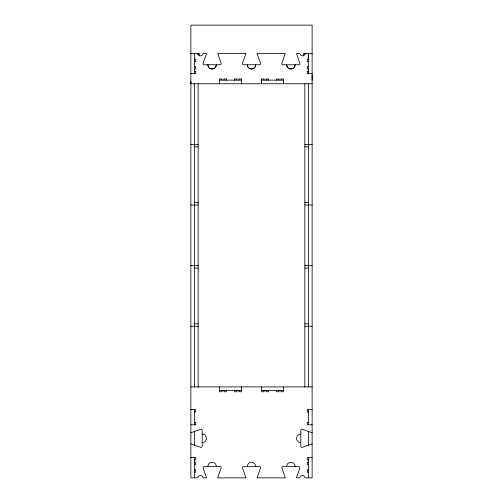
<?xml version="1.0" encoding="UTF-8"?>
<svg xmlns="http://www.w3.org/2000/svg" width="503" height="503" viewBox="0 0 503 503"><rect width="100%" height="100%" fill="white"/><g stroke="black" fill="none" stroke-linecap="round" stroke-linejoin="round"><path stroke-width="0.75" d="M190.87 81.234L190.87 83.756L312.13 83.756M261.604 80.122L261.604 83.756L261.604 78.908L264.031 78.908L264.031 80.122M312.13 80.122L312.13 74.865M312.13 53.444L312.13 25.15L190.87 25.15L190.87 477.85L197.063 477.85A1.213 1.213 0 0 0 198.207 477.039A2.427 2.427 0 0 1 202.784 477.039A1.213 1.213 0 0 0 203.922 477.85L206.481 477.85A1.213 1.213 0 0 0 206.431 477.504L203.017 467.746A1.213 1.213 0 0 1 204.231 466.533L219.993 466.533A1.213 1.213 0 0 1 221.207 467.746L217.793 477.504A1.213 1.213 0 0 0 217.742 477.85L245.873 477.85A1.213 1.213 0 0 0 245.822 477.504L242.408 467.746A1.213 1.213 0 0 1 243.615 466.533L259.385 466.533A1.213 1.213 0 0 1 260.592 467.746L257.178 477.504A1.213 1.213 0 0 0 257.127 477.85L285.258 477.85A1.213 1.213 0 0 0 285.207 477.504L281.793 467.746A1.213 1.213 0 0 1 283.007 466.533L298.769 466.533A1.213 1.213 0 0 1 299.983 467.746L296.569 477.504A1.213 1.213 0 0 0 296.519 477.85L299.078 477.85A1.213 1.213 0 0 0 300.216 477.039A2.427 2.427 0 0 1 304.793 477.039A1.213 1.213 0 0 0 305.937 477.85L312.13 477.85L312.13 53.444L303.642 53.444L303.642 55.871M215.642 67.119L216.353 64.761A4.244 4.244 0 0 1 212.109 69.005L209.619 68.194M255.027 67.119L255.744 64.761A4.244 4.244 0 0 1 251.5 69.005L249.004 68.194M294.418 67.119L295.135 64.761A4.244 4.244 0 0 1 290.885 69.005L288.395 68.194M214.605 68.194L212.109 69.005A4.244 4.244 0 0 1 207.865 64.761L208.582 67.119M253.996 68.194L251.5 69.005A4.244 4.244 0 0 1 247.256 64.761L247.973 67.119M293.381 68.194L290.891 69.005A4.244 4.244 0 0 1 286.641 64.761L287.358 67.119M305.937 53.444L304.793 54.255A2.427 2.427 0 0 1 300.216 54.255L299.436 53.5L296.519 53.444A1.22 1.22 0 0 0 296.569 53.79L299.983 63.548A1.213 1.213 0 0 1 298.769 64.761L283.007 64.761A1.213 1.213 0 0 1 281.793 63.548L285.207 53.79A1.213 1.213 0 0 0 285.258 53.444L257.127 53.444A1.22 1.22 0 0 0 257.178 53.79L260.592 63.548A1.213 1.213 0 0 1 259.385 64.761L243.615 64.761A1.213 1.213 0 0 1 242.408 63.548L245.822 53.79A1.22 1.22 0 0 0 245.873 53.444L217.742 53.444A1.22 1.22 0 0 0 217.793 53.79L221.207 63.548A1.213 1.213 0 0 1 219.993 64.761L204.231 64.761A1.213 1.213 0 0 1 203.017 63.548L206.431 53.79A1.22 1.22 0 0 0 206.481 53.444L203.564 53.5L202.784 54.255A2.427 2.427 0 0 1 198.207 54.255L197.063 53.444M190.87 53.444L199.358 53.444L199.358 55.871M194.51 59.103L195.724 59.103L195.724 61.529L194.334 61.529M308.666 61.529L307.276 61.529L307.276 59.103L308.49 59.103L308.49 53.444L308.49 73.652M194.334 66.578L195.724 66.578L195.724 69.005L194.51 69.005M308.666 66.578L307.276 66.578L307.276 69.005L308.49 69.005M194.51 71.231L195.724 71.231L195.724 73.652L190.87 73.652M308.49 71.231L307.276 71.231L307.276 73.652L312.13 73.652M219.566 80.122L241.723 80.122M261.277 80.122L283.434 80.122L283.434 83.756L283.434 78.908L281.007 78.908L281.007 80.122M190.87 144.386L198.144 144.386M304.856 144.386L312.13 144.386M194.51 146.813L198.144 146.813M304.856 146.813L308.49 146.813M194.51 202.59L198.144 202.59M304.856 202.59L308.49 202.59M190.87 205.017L198.144 205.017M304.856 205.017L312.13 205.017M190.87 265.647L198.144 265.647M304.856 265.647L312.13 265.647M194.51 268.074L198.144 268.074M304.856 268.074L308.49 268.074M194.51 323.85L198.144 323.85M304.856 323.85L308.49 323.85M190.87 326.277L198.144 326.277M304.856 326.277L312.13 326.277M190.87 386.908L312.13 386.908M219.566 390.542L241.396 390.542M261.604 390.542L283.434 390.542M190.87 409.643L195.724 409.643L195.724 412.064L194.51 412.064M312.13 409.643L307.276 409.643L307.276 412.064L308.49 412.064M194.51 422.375L195.724 422.375L195.724 424.796L190.87 424.796M308.49 422.375L307.276 422.375L307.276 424.796L312.13 424.796M190.87 457.642L195.724 457.642L195.724 460.063L194.51 460.063M312.13 457.642L307.276 457.642L307.276 460.063L308.49 460.063M194.51 462.288L195.724 462.288L195.724 464.715L194.334 464.715M308.49 462.288L307.276 462.288L307.276 464.715L308.666 464.715M194.334 469.764L195.724 469.764L195.724 472.191L194.51 472.191M308.666 469.764L307.276 469.764L307.276 472.191L308.49 472.191M308.49 83.756L308.49 386.908M308.49 409.643L308.49 424.796M308.49 431.115L308.49 445.193M308.49 457.642L308.49 477.85M304.856 53.444L304.856 54.827M304.856 83.756L304.856 387.077M283.434 386.908L283.434 391.755L281.007 391.755L281.007 390.542M278.983 80.122L278.983 78.908L276.562 78.908L276.562 80.291M278.983 390.542L278.983 391.755L276.562 391.755L276.562 390.372M268.476 80.291L268.476 78.908L266.049 78.908L266.049 80.122M268.476 390.372L268.476 391.755L266.049 391.755L266.049 390.542M264.031 390.542L264.031 391.755L261.604 391.755L261.604 386.908M241.396 83.756L241.396 78.908L238.969 78.908L238.969 80.122M241.396 386.908L241.396 391.755L238.969 391.755L238.969 390.542M236.951 80.122L236.951 78.908L234.524 78.908L234.524 80.291M236.951 390.542L236.951 391.755L234.524 391.755L234.524 390.372M226.438 80.291L226.438 78.908L224.017 78.908L224.017 80.122M226.438 389.819L226.438 391.755L224.017 391.755L224.017 390.542M221.993 80.122L221.993 78.908L219.566 78.908L219.566 83.756M221.993 390.542L221.993 391.755L219.566 391.755L219.566 386.908M198.144 53.444L198.144 54.99M198.144 83.756L198.144 387.077M194.51 53.444L194.51 73.652M194.51 83.756L194.51 386.908M194.51 409.643L194.51 424.796M194.51 431.115L194.51 445.193M194.51 457.642L194.51 477.85M286.647 466.533A4.244 4.244 0 0 1 290.891 462.288A4.244 4.244 0 0 1 295.135 466.533M247.256 466.533A4.244 4.244 0 0 1 251.5 462.288A4.244 4.244 0 0 1 255.744 466.533M207.865 466.533A4.244 4.244 0 0 1 212.109 462.288A4.244 4.244 0 0 1 216.353 466.533M190.87 443.96A1.213 1.213 0 0 1 191.215 444.011L200.974 447.425A1.213 1.213 0 0 0 202.187 446.211L202.187 430.449A1.213 1.213 0 0 0 200.974 429.235L191.215 432.649A1.213 1.213 0 0 1 190.87 432.699M202.187 434.089A4.244 4.244 0 0 1 206.431 438.333A4.244 4.244 0 0 1 202.187 442.577M312.13 432.699A1.213 1.213 0 0 1 311.785 432.649L302.026 429.235A1.213 1.213 0 0 0 300.813 430.449L300.813 446.211A1.213 1.213 0 0 0 302.026 447.425L311.785 444.011A1.213 1.213 0 0 1 312.13 443.96M300.813 442.577A4.244 4.244 0 0 1 296.569 438.333A4.244 4.244 0 0 1 300.813 434.089"/></g></svg>
